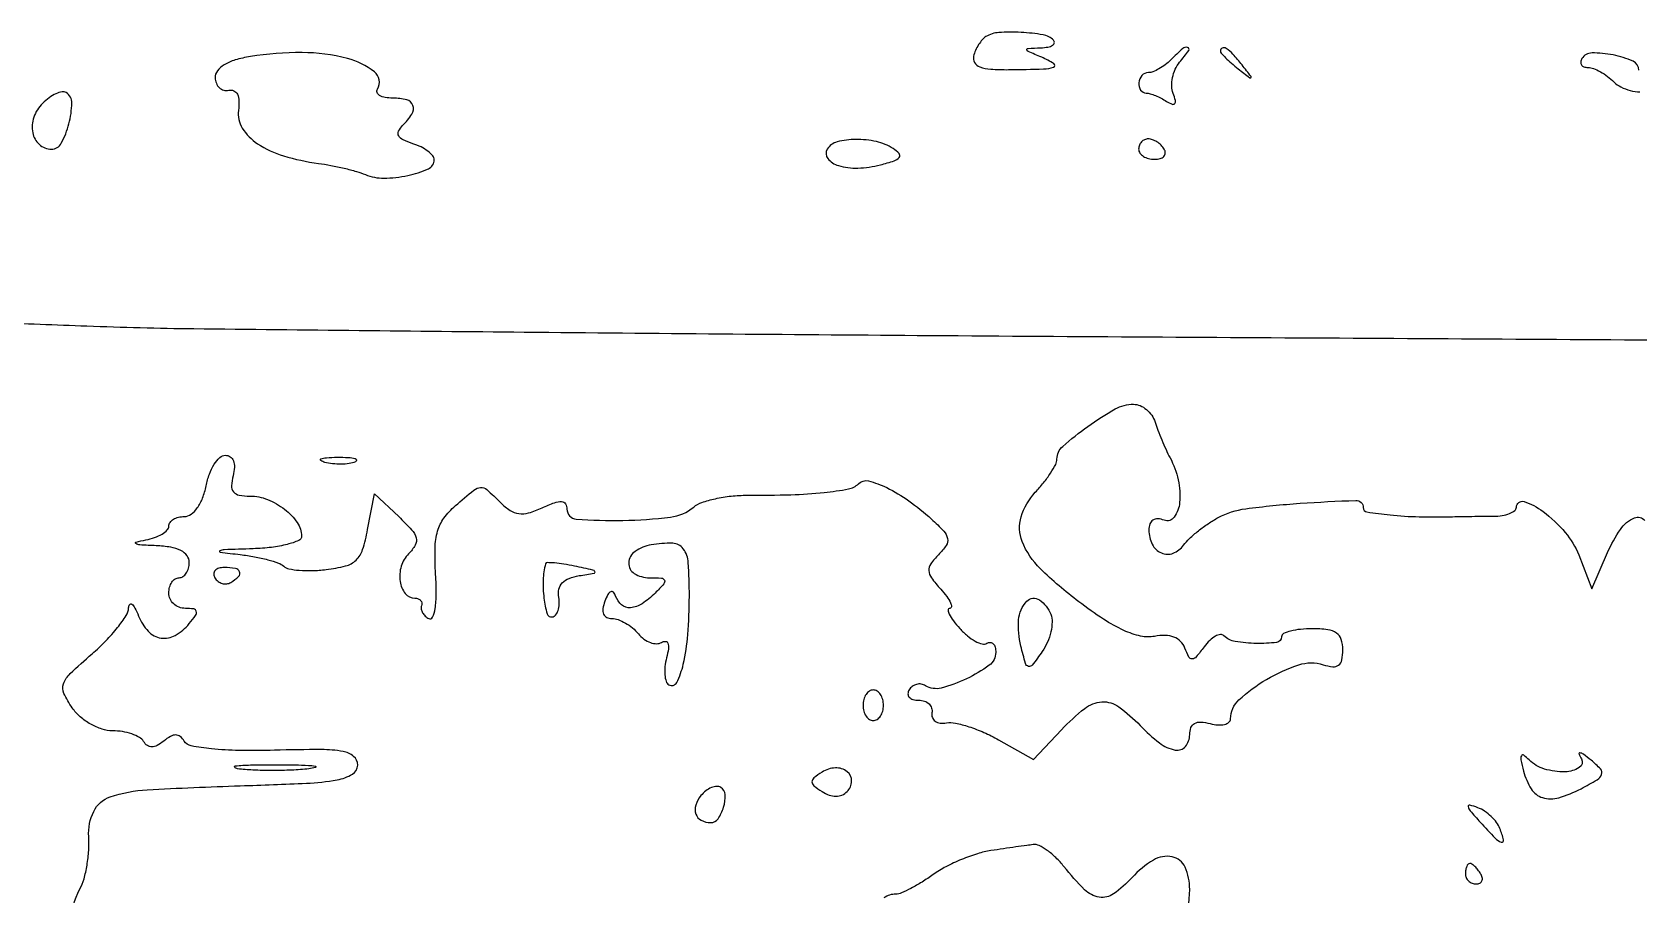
# Model space of a CAD drawing. Extents: x 0 to 5034, y 0 to 2560.
# Drawn here: x 3390.6 to 3548, y 1541.9 to 1626.5 of the extents above; entities that cross this region are included whole.
import ezdxf

# ---------------------------------------------------------------- set-up
doc = ezdxf.new("R2010")
doc.units = 0

msp = doc.modelspace()

# ---------------------------------------------------------------- linework, layer by layer
for points in [[(3484.0409, 1626.025277, 0.075298), (3483.679523, 1625.718484, 0.038135), (3483.322027, 1625.238694, 0.036788), (3483.021418, 1624.675905, 0.045139), (3482.830179, 1624.111748, 0.200538), (3482.928637, 1623.498588, 0.163023), (3483.445081, 1623.070126, 0.075785), (3484.50327, 1622.835637, 0.01973), (3486.25, 1622.787879, 0.003712), (3489.691075, 1622.855141, 0.082691), (3490.668176, 1623.045058, 0.625529), (3490.70031, 1623.379257, 0.035724), (3489.5, 1624, -0.003085), (3488.175616, 1624.578815, -0.272243), (3488.054837, 1624.747639, -0.424374), (3488.162715, 1624.872317, -0.004544), (3489.416667, 1624.929715, 0.034831), (3490.107048, 1625.003372, 0.091157), (3490.572355, 1625.177312, 0.212726), (3490.73869, 1625.414266, 0.249556), (3490.659434, 1625.673899, 0.156025), (3489.634133, 1626.202277, 0.02832), (3487.47966, 1626.439498, 0.02971), (3485.291979, 1626.425577, 0.12256)], [(3411.990658, 1624.072342, 0.0307), (3410.500067, 1623.734243, 0.064065), (3409.411307, 1623.257946, 0.093509), (3408.7515, 1622.671248, 0.175268), (3408.536113, 1622, 0.08685), (3408.653636, 1621.448019, 0.110642), (3408.948218, 1621.020586, 0.121298), (3409.373442, 1620.785205, 0.119336), (3409.862075, 1620.772207, -0.159959), (3410.364105, 1620.718651, -0.175984), (3410.71342, 1620.378636, -0.106926), (3410.870513, 1619.729525, -0.041139), (3410.81662, 1618.798612, 0.178225), (3411.19175, 1617.061524, 0.105459), (3412.694376, 1615.529085, 0.073931), (3415.245678, 1614.33581, 0.039632), (3418.653442, 1613.60709, -0.014444), (3419.871639, 1613.410083, -0.011369), (3421.178543, 1613.128855, -0.011533), (3422.381781, 1612.811658, -0.027663), (3423.252236, 1612.50753, 0.100964), (3425.065935, 1612.158347, 0.049989), (3427.405895, 1612.419016, 0.050388), (3429.422125, 1613.068268, 0.298025), (3430, 1613.951664, 0.178045), (3429.853805, 1614.349206, 0.055317), (3429.38293, 1614.792717, 0.047423), (3428.703368, 1615.209531, 0.037036), (3427.899337, 1615.531949, -0.033044), (3426.950042, 1615.903859, -0.155342), (3426.52581, 1616.297237, -0.245045), (3426.510297, 1616.749605, -0.084968), (3426.899337, 1617.299337, 0.054981), (3427.809417, 1618.435062, 0.230636), (3427.904759, 1619.280109, 0.249974), (3427.303738, 1619.828775, 0.062577), (3425.940983, 1620, -0.041934), (3425.189877, 1620.063104, -0.091009), (3424.647779, 1620.260466, -0.168604), (3424.399472, 1620.551668, -0.235612), (3424.429973, 1620.886693, 0.380567), (3424.132541, 1622.581663, 0.105159), (3421.495548, 1623.888994, 0.061016), (3417.051807, 1624.464656, 0.042179)], [(3502.15, 1623.75, -0.034085), (3501.601573, 1623.27165, -0.033116), (3500.988125, 1622.867188, -0.034949), (3500.401542, 1622.586128, -0.094519), (3499.95, 1622.5, 0.216977), (3499.325146, 1622.215445, 0.155541), (3499.016657, 1621.500842, 0.172633), (3499.192472, 1620.791562, 0.246176), (3499.75, 1620.484687, -0.068116), (3500.122154, 1620.425989, -0.022722), (3500.64351, 1620.242801, -0.022135), (3501.209304, 1619.984964, -0.023502), (3501.738546, 1619.682749, 0.041701), (3502.276813, 1619.400816, 0.332227), (3502.532858, 1619.46412, 0.240402), (3502.59947, 1619.769062, 0.027412), (3502.37667, 1620.460797, -0.086796), (3502.238019, 1621.169314, -0.05628), (3502.315204, 1622.002731, -0.054635), (3502.583061, 1622.827687, -0.067504), (3503.010569, 1623.512735, 0.017767), (3503.899092, 1624.66424, 0.521704), (3503.794276, 1624.9605, 0.254724), (3503.311725, 1624.847607, 0.014187)], [(3507, 1624.622445, 0.184603), (3507.08115, 1624.410139, 0.013803), (3507.514062, 1623.952641, 0.017649), (3508.079598, 1623.425681, 0.012436), (3508.75, 1622.872445, 0.001576), (3509.879507, 1621.99236, 0.377591), (3510, 1622, 0.377591), (3510.00764, 1622.120493, 0.001576), (3509.127555, 1623.25, 0.017685), (3508.23668, 1624.306759, 0.065617), (3507.573889, 1624.869516, 0.241985), (3507.193395, 1624.90695, 0.307699)], [(3391.623109, 1619.480252, 0.11366), (3390.773877, 1618.122842, 0.131734), (3390.666414, 1616.606302, 0.162289), (3391.316194, 1615.452759, 0.186114), (3392.490412, 1615, 0.275681), (3393.463328, 1615.580551, 0.059437), (3394.214123, 1617.481992, 0.059126), (3394.499222, 1619.516646, 0.265573), (3393.94651, 1620.533058, 0.185697), (3393.536141, 1620.610434, 0.061228), (3392.940087, 1620.423993, 0.05114), (3392.269616, 1620.03327, 0.03891)], [(3468.495635, 1614.992937, 0.317765), (3468.552381, 1614.075498, 0.153024), (3469.5816, 1613.386404, 0.080893), (3471.490987, 1613.146756, 0.05238), (3473.700081, 1613.460861, 0.015859), (3475.053575, 1613.846577, 0.150332), (3475.542561, 1614.186713, 0.365941), (3475.528512, 1614.566159, 0.067125), (3474.947845, 1615.053395, 0.085519), (3473.303958, 1615.735778, 0.058117), (3471.285119, 1615.952076, 0.061434), (3469.467611, 1615.710606, 0.192948)], [(3499, 1615, 0.153634), (3499.120018, 1614.618621, 0.097988), (3499.457961, 1614.29375, 0.080552), (3499.962904, 1614.074545, 0.062283), (3500.559017, 1614, 0.066118), (3501.110654, 1614.073267, 0.138808), (3501.478525, 1614.29375, 0.191142), (3501.607943, 1614.620352, 0.139169), (3501.5, 1615, 0.06081), (3501.193797, 1615.382515, 0.051032), (3500.7871, 1615.70625, 0.053229), (3500.346558, 1615.926698, 0.089642), (3499.940983, 1616, 0.105429), (3499.581949, 1615.923444, 0.099231), (3499.276414, 1615.70625, 0.096318), (3499.071618, 1615.381732, 0.092995)], [(3422.269032, 1584.344063, -0.06278), (3421.671085, 1584.185595, -0.030339), (3420.880008, 1584.127736, -0.029507), (3420.036634, 1584.167106, -0.037336), (3419.269032, 1584.307009, -0.087174), (3418.883358, 1584.48334, -0.597527), (3418.900903, 1584.643467, -0.080377), (3419.431793, 1584.764444, -0.012823), (3420.5, 1584.805051, -0.014395), (3421.580113, 1584.787295, -0.052471), (3422.257153, 1584.684921, -0.333666), (3422.386009, 1584.52287, -0.31318)], [(3451.25, 1576.231727, 0.11405), (3449.682881, 1575.586707, 0.228353), (3449.050814, 1574.441199, 0.277307), (3449.594286, 1573.411958, 0.136833), (3451.071429, 1573, -0.015801), (3452.259279, 1572.962452, -0.293958), (3452.547619, 1572.75, -0.279599), (3452.481543, 1572.389535, -0.014708), (3451.642857, 1571.5, -0.050028), (3450.358321, 1570.449667, -0.127703), (3449.229812, 1570.061332, -0.195283), (3448.35363, 1570.340379, -0.13965), (3447.766854, 1571.199438, 0.096544), (3447.55464, 1571.575078, 0.339111), (3447.300063, 1571.629388, 0.160643), (3447.015238, 1571.357444, 0.0309), (3446.714905, 1570.699438, 0.053242), (3446.522789, 1569.977322, 0.136172), (3446.585437, 1569.444497, 0.184833), (3446.890456, 1569.119213, 0.113483), (3447.40894, 1569, -0.087628), (3448.013854, 1568.893165, -0.0434), (3448.722675, 1568.562609, -0.041296), (3449.418551, 1568.080737, -0.047504), (3449.990862, 1567.51101, 0.059982), (3450.541204, 1566.989766, 0.071128), (3451.17035, 1566.648987, 0.083408), (3451.778666, 1566.533279, 0.144776), (3452.27083, 1566.667382, -0.15817), (3452.654112, 1566.76111, -0.306262), (3452.890999, 1566.574093, -0.114899), (3452.933255, 1566.042538, -0.026584), (3452.751404, 1565.157368, 0.037495), (3452.593993, 1564.296359, 0.048074), (3452.586107, 1563.49127, 0.056272), (3452.715043, 1562.850952, 0.178379), (3452.98019, 1562.512243, 0.440803), (3453.750759, 1562.731144, 0.05919), (3454.392616, 1564.514897, 0.037777), (3454.837466, 1567.425794, 0.018307), (3454.986345, 1571.190983, 0.016508), (3454.887339, 1574.479044, 0.144684), (3454.392239, 1575.833318, 0.230067), (3453.355385, 1576.373995, 0.047974)], [(3408.510081, 1572.983688, 0.090427), (3408.820631, 1572.639411, 0.095498), (3409.22714, 1572.434921, 0.099685), (3409.665803, 1572.401101, 0.108373), (3410.069098, 1572.542705, 0.050477), (3410.838655, 1573.13314, 0.315493), (3410.933879, 1573.592818, 0.25701), (3410.519563, 1573.914842, 0.039415), (3409.440983, 1574, 0.067432), (3408.890269, 1573.925389, 0.140899), (3408.524436, 1573.701458, 0.190788), (3408.397824, 1573.36964, 0.136093)], [(3440.9, 1574.361328, 0.059517), (3440.663446, 1572.807759, 0.039114), (3440.746689, 1570.998511, 0.036892), (3441.052895, 1569.471612, 0.381863), (3441.55, 1569.153277, 0.181085), (3441.889651, 1569.346961, 0.092368), (3442.132822, 1569.78165, 0.071937), (3442.244608, 1570.388363, 0.051645), (3442.200034, 1571.077179, -0.094534), (3442.216577, 1571.876716, -0.137231), (3442.541884, 1572.498601, -0.113538), (3443.199889, 1572.939149, -0.05262), (3444.200034, 1573.203846, 0.004321), (3445.666515, 1573.443858, 0.497788), (3445.743763, 1573.593634, 0.230241), (3445.542587, 1573.753221, 0.002421), (3443.75, 1574.141273, 0.012495), (3442.688554, 1574.338105, 0.020329), (3441.778438, 1574.445735, 0.015353), (3441.057442, 1574.479181, 0.341534)], [(3490.392805, 1569.41875, -0.099272), (3490.521233, 1568.663843, -0.049197), (3490.396978, 1567.696122, -0.046127), (3490.062642, 1566.681131, -0.050197), (3489.554933, 1565.774966, -0.009717), (3488.581819, 1564.441562, -0.300133), (3488.21284, 1564.311969, -0.267834), (3487.917942, 1564.597225, -0.008182), (3487.460996, 1566.299381, -0.080563), (3487.240765, 1568.880257, -0.171338), (3488.03831, 1570.690275, -0.36779), (3489.271601, 1570.828377, -0.153958)], [(3472, 1560.5, 0.064853), (3472.074694, 1559.926543, 0.082425), (3472.29375, 1559.440625, 0.098894), (3472.618646, 1559.115568, 0.148195), (3473, 1559, 0.148195), (3473.381354, 1559.115568, 0.098894), (3473.70625, 1559.440625, 0.082425), (3473.925306, 1559.926543, 0.064853), (3474, 1560.5, 0.064853), (3473.925306, 1561.073457, 0.082425), (3473.70625, 1561.559375, 0.098894), (3473.381354, 1561.884432, 0.148195), (3473, 1562, 0.148195), (3472.618646, 1561.884432, 0.098894), (3472.29375, 1561.559375, 0.082425), (3472.074694, 1561.073457, 0.064853)], [(3536.694713, 1554.059417, 0.076653), (3537.454389, 1552.305731, 0.179651), (3538.571551, 1551.450285, 0.147933), (3540.14245, 1551.443613, 0.047308), (3542.331497, 1552.328202, 0.013511), (3543.927509, 1553.211747, 0.17579), (3544.352587, 1553.726625, 0.280931), (3544.241214, 1554.26063, 0.03397), (3543.323787, 1555.114488, 0.010273), (3542.566338, 1555.703643, 0.125608), (3542.229684, 1555.842268, 0.574537), (3542.134601, 1555.721889, 0.041661), (3542.367059, 1555.25, -0.41008), (3542.159639, 1554.392533, -0.134401), (3540.781178, 1553.984293, -0.077215), (3538.747348, 1554.257223, -0.125116), (3537.25595, 1555.14405, 0.03747), (3536.720313, 1555.604905, 0.461311), (3536.489257, 1555.551085, 0.172867), (3536.435789, 1555.157893, 0.012146)], [(3417.727696, 1554.270202, -0.015806), (3416.048239, 1554.148479, -0.010474), (3414.11537, 1554.110215, -0.010546), (3412.234338, 1554.152063, -0.02012), (3410.727696, 1554.278268, -0.180442), (3410.45162, 1554.422293, -0.613017), (3410.504386, 1554.559569, -0.021409), (3411.985512, 1554.650253, -0.004873), (3414.5, 1554.67186, -0.004587), (3417.006031, 1554.645979, -0.026082), (3418.335636, 1554.550546, -0.78507), (3418.351289, 1554.416037, -0.062969)], [(3467.991641, 1553.958359, 0.025124), (3467.183189, 1553.379596, 0.228677), (3467, 1553, 0.228677), (3467.183189, 1552.620404, 0.025124), (3467.991641, 1552.041641, 0.056176), (3468.686389, 1551.698432, 0.086869), (3469.344168, 1551.583282, 0.099586), (3469.936307, 1551.7024, 0.097397), (3470.441641, 1552.041641, 0.190526), (3470.88544, 1553.065933, 0.239222), (3470.453084, 1553.990783, 0.177743), (3469.287335, 1554.366859, 0.133619)], [(3456.121983, 1551.64698, 0.095583), (3455.611658, 1550.717562, 0.164461), (3455.624291, 1549.843604, 0.18615), (3456.150787, 1549.229256, 0.124174), (3457.059678, 1549, 0.243814), (3457.798952, 1549.383275, 0.082678), (3458.341344, 1550.508346, 0.08299), (3458.488758, 1551.745051, 0.247437), (3458.069633, 1552.456965, 0.157814), (3457.664621, 1552.556304, 0.080573), (3457.149765, 1552.43395, 0.06707), (3456.607076, 1552.117393, 0.054071)], [(3532.461054, 1549.043034, 0.007454), (3533.923667, 1547.474514, 0.124247), (3534.52317, 1547.100168, 0.58616), (3534.740999, 1547.302854, 0.031871), (3534.391296, 1548.422681, 0.069808), (3534.06444, 1549.012831, 0.04218), (3533.53085, 1549.609679, 0.041434), (3532.887686, 1550.123605, 0.056294), (3532.228748, 1550.465716, 0.028092), (3531.436164, 1550.71981, 0.542001), (3531.277244, 1550.574908, 0.137821), (3531.463995, 1550.173835, 0.006468)], [(3531, 1544, 0.105053), (3531.081062, 1543.618444, 0.099167), (3531.311086, 1543.29375, 0.09642), (3531.654762, 1543.076123, 0.093332), (3532.059017, 1543, 0.108972), (3532.413961, 1543.078288, 0.182303), (3532.6254, 1543.29375, 0.161196), (3532.656512, 1543.6179, 0.082592), (3532.5, 1544, 0.029505), (3532.231006, 1544.382774, 0.035638), (3531.933975, 1544.70625, 0.038439), (3531.65171, 1544.934461, 0.151918), (3531.440983, 1545, 0.210953), (3531.272352, 1544.92554, 0.081139), (3531.129539, 1544.70625, 0.061769), (3531.032345, 1544.382849, 0.042167)]]:
    msp.add_lwpolyline(points, format="xyb", close=True)
for points in [[(3548, 1622.730413, 0.297423), (3547.428297, 1623.606489, 0.053497), (3545.478281, 1624.225851, 0.05268), (3543.406712, 1624.424051, 0.257299), (3542.417116, 1623.865891, 0.109038), (3542.301813, 1623.536117, 0.182337), (3542.371235, 1623.254355, 0.161143), (3542.620706, 1623.06511, 0.082545), (3543.012412, 1623, -0.091255), (3543.544992, 1622.901982, -0.035717), (3544.225264, 1622.585524, -0.033872), (3544.93049, 1622.128967, -0.0358), (3545.553838, 1621.589019, 0.078623), (3546.242916, 1621.08821, 0.054902), (3547.14301, 1620.7475, 0.05441), (3548.106026, 1620.608398, 0.072758)], [(3562.539816, 1596.166536, 0.000729), (3520, 1596.454111, -0.000455), (3477.306564, 1596.719311, -0.000619), (3438.804518, 1597.041188, -0.000406), (3406.462997, 1597.377871, -0.007085), (3395.951551, 1597.644822, 0.00287), (3386.81093, 1597.954075, 0.02352)], [(3394.387742, 1539.106018, -0.113765), (3395.29663, 1542.5, 0.054818), (3395.69017, 1543.489069, 0.025838), (3395.98719, 1544.833109, 0.025237), (3396.155728, 1546.287484, 0.032402), (3396.155895, 1547.633989, -0.129805), (3396.640544, 1550.107181, -0.201542), (3398.250128, 1551.522786, -0.067096), (3401.879369, 1552.219321, -0.006262), (3411, 1552.612689, 0.004074), (3417.479384, 1552.863746, 0.031848), (3420.47823, 1553.196624, 0.086646), (3421.979967, 1553.739842, 0.268929), (3422.5, 1554.636774, 0.221685), (3422.101813, 1555.49073, 0.131083), (3421.06335, 1555.976437, 0.045051), (3418.933745, 1556.161683, 0.005789), (3414.346706, 1556.093559, -0.01025), (3410.867228, 1556.072933, -0.021561), (3408.169715, 1556.228717, -0.02187), (3406.192129, 1556.516555, -0.210257), (3405.507678, 1556.987577, 0.083269), (3405.112748, 1557.438107, 0.171329), (3404.677154, 1557.594919, 0.132892), (3404.159043, 1557.458173, 0.042636), (3403.5, 1557, -0.04532), (3402.864527, 1556.563244, -0.122336), (3402.340218, 1556.419205, -0.162543), (3401.9024, 1556.553499, -0.09966), (3401.530011, 1556.951442, 0.124619), (3401.11397, 1557.354268, 0.04713), (3400.371947, 1557.691986, 0.04298), (3399.457856, 1557.922487, 0.040299), (3398.497687, 1558, -0.078003), (3397.457949, 1558.163198, -0.051341), (3396.347103, 1558.651265, -0.049925), (3395.32226, 1559.377251, -0.060926), (3394.536501, 1560.25, -0.045067), (3393.72205, 1561.668446, -0.198287), (3393.684581, 1562.612849, -0.115715), (3394.337988, 1563.605287, -0.011316), (3396.479797, 1565.543398, 0.020963), (3397.83212, 1566.815403, 0.025395), (3398.98456, 1568.120675, 0.025311), (3399.825414, 1569.293765, 0.132722), (3400.063386, 1570.043398, -0.1343), (3400.171361, 1570.379904, -0.446576), (3400.373817, 1570.411186, -0.104478), (3400.676554, 1570.033653, -0.021378), (3401.031162, 1569.25, 0.091437), (3401.978697, 1567.753843, 0.17013), (3403.232644, 1567.090081, 0.168888), (3404.633549, 1567.35197, 0.089902), (3406, 1568.5, 0.020633), (3406.618371, 1569.310961, 0.217533), (3406.691858, 1569.71069, 0.304492), (3406.434686, 1569.942264, 0.035496), (3405.622445, 1570, -0.091307), (3405.003059, 1570.114059, -0.095788), (3404.476593, 1570.440625, -0.099536), (3404.124301, 1570.927707, -0.107348), (3404, 1571.5, -0.064853), (3404.074694, 1572.073457, -0.082425), (3404.29375, 1572.559375, -0.098894), (3404.618646, 1572.884432, -0.148195), (3405, 1573, 0.148195), (3405.381354, 1573.115568, 0.098894), (3405.70625, 1573.440625, 0.082425), (3405.925306, 1573.926543, 0.064853), (3406, 1574.5, 0.161486), (3405.7819, 1575.157679, 0.116519), (3405.185636, 1575.658263, 0.075294), (3404.179997, 1575.987166, 0.030987), (3402.75, 1576.136182, -0.004641), (3401.173612, 1576.216901, -0.114822), (3400.75849, 1576.340365, -0.674817), (3400.77851, 1576.48867, -0.014773), (3401.75, 1576.705733, 0.037644), (3402.611317, 1576.939971, 0.051079), (3403.339063, 1577.285119, 0.061974), (3403.840956, 1577.681695, 0.197067), (3404, 1578.069551, -0.16085), (3404.117205, 1578.424453, -0.096554), (3404.447969, 1578.726681, -0.078079), (3404.941778, 1578.930814, -0.059106), (3405.525, 1579, 0.160109), (3406.176536, 1579.214122, 0.080034), (3406.790949, 1579.840164, 0.062968), (3407.303499, 1580.799874, 0.041865), (3407.65, 1582, -0.03877), (3407.973874, 1583.148338, -0.051979), (3408.450155, 1584.11875, -0.062979), (3408.996985, 1584.786839, -0.192083), (3409.53138, 1585, -0.148642), (3410.016842, 1584.852419, -0.15577), (3410.327232, 1584.461836, -0.106566), (3410.422817, 1583.829826, -0.048425), (3410.289749, 1583, 0.051444), (3410.137106, 1582.009996, 0.18829), (3410.334375, 1581.418755, 0.176578), (3410.891504, 1581.094578, 0.044387), (3411.954797, 1581, -0.095074), (3413.668882, 1580.671099, -0.070729), (3415.344469, 1579.71088, -0.075407), (3416.581126, 1578.406273, -0.153217), (3417, 1577.071429, -0.301118), (3416.71803, 1576.645676, -0.036816), (3415.604688, 1576.267721, -0.033786), (3414.070443, 1575.978818, -0.021228), (3412.25, 1575.839963, 0.001258), (3409.428711, 1575.737799, 0.097805), (3408.994432, 1575.634419, 0.753563), (3409.012391, 1575.515148, 0.003206), (3411, 1575.268666, -0.016525), (3412.394932, 1575.057823, -0.019723), (3413.691977, 1574.764368, -0.018858), (3414.752979, 1574.436564, -0.108831), (3415.249283, 1574.12942, 0.146801), (3415.746282, 1573.871016, 0.027182), (3416.77954, 1573.73215, 0.027084), (3418.046794, 1573.700346, 0.021792), (3419.406484, 1573.799289, 0.033295), (3421.309391, 1574.151037, 0.129854), (3422.346246, 1574.727769, 0.125393), (3422.982721, 1575.753337, 0.030135), (3423.473527, 1577.710577), (3424.132651, 1581.224009), (3426.513277, 1578.987527, -0.019162), (3427.780404, 1577.702252, -0.120078), (3428.220141, 1576.899148, -0.196765), (3428.129639, 1576.188214, -0.067656), (3427.489441, 1575.346584, 0.124651), (3426.762604, 1574.126786, 0.108038), (3426.652086, 1572.638237, 0.133423), (3427.160616, 1571.456628, 0.22864), (3428.106989, 1571, -0.087937), (3428.428876, 1570.942947, -0.128502), (3428.66424, 1570.779687, -0.141823), (3428.775278, 1570.535632, -0.117274), (3428.75, 1570.25, 0.127285), (3428.727738, 1569.925719, 0.084162), (3428.857368, 1569.573438, 0.074977), (3429.115862, 1569.247293, 0.068492), (3429.466572, 1569, 0.431767), (3429.836945, 1569.130094, 0.066001), (3430.0839, 1569.969842, 0.038154), (3430.194667, 1571.388216, 0.015772), (3430.137121, 1573.313796, -0.019343), (3430.078129, 1575.908009, -0.065953), (3430.326166, 1577.57555, -0.088781), (3430.94955, 1578.844998, -0.055751), (3432.073558, 1580.063796, -0.007613), (3433.880169, 1581.58309, -0.155067), (3434.536404, 1581.842399, -0.201813), (3435.149663, 1581.632587, -0.01437), (3436.489773, 1580.36737, 0.049621), (3437.43208, 1579.595591, 0.115434), (3438.282114, 1579.278322, 0.103716), (3439.243264, 1579.354715, 0.035395), (3440.561201, 1579.845931, -0.018079), (3441.783562, 1580.350352, -0.101174), (3442.479708, 1580.458099, -0.245244), (3442.852116, 1580.24035, -0.141241), (3442.999325, 1579.728561, 0.39363), (3443.912853, 1578.746886, 0.021907), (3448.472425, 1578.621336, 0.026326), (3453.12492, 1578.942488, 0.14377), (3455.416503, 1579.930704, -0.090862), (3456.212632, 1580.377592, -0.028567), (3457.533292, 1580.747579, -0.027479), (3459.08428, 1580.999606, -0.027255), (3460.657828, 1581.080944, 0.008243), (3464.943861, 1581.13939, 0.018408), (3468.19564, 1581.357366, 0.019692), (3470.56703, 1581.6991, 0.151876), (3471.54815, 1582.214816, -0.26411), (3472.526453, 1582.484486, -0.050992), (3474.318455, 1581.831672, -0.042772), (3476.474903, 1580.548575, -0.029047), (3478.696951, 1578.750559, -0.019946), (3479.901975, 1577.562591, -0.139443), (3480.276366, 1576.835552, -0.200193), (3480.141319, 1576.157939, -0.048417), (3479.399525, 1575.256668, 0.039496), (3478.63165, 1574.356853, 0.173987), (3478.439952, 1573.697587, 0.144782), (3478.69589, 1572.994517, 0.024725), (3479.607562, 1571.881146, -0.022377), (3480.205149, 1571.158296, -0.050819), (3480.571961, 1570.552587, -0.11073), (3480.660552, 1570.160848, -0.414754), (3480.5, 1570, 0.43137), (3480.343497, 1569.83411, 0.100727), (3480.453366, 1569.419427, 0.047702), (3480.848063, 1568.782976, 0.021285), (3481.478659, 1568.023581, 0.035466), (3482.226977, 1567.306148, 0.049082), (3482.996374, 1566.78502, 0.059465), (3483.675847, 1566.514837, 0.206161), (3484.133647, 1566.582598, -0.151679), (3484.462203, 1566.667372, -0.19158), (3484.745509, 1566.538426, -0.130746), (3484.936971, 1566.19215, -0.061343), (3485, 1565.680337, -0.23886), (3484.362079, 1564.421182, -0.047499), (3482.127372, 1563.087701, -0.04769), (3479.649336, 1562.189417, -0.204281), (3478.129455, 1562.419992, 0.101618), (3477.703181, 1562.576094, 0.098516), (3477.24487, 1562.554122, 0.097316), (3476.8254, 1562.357501, 0.096517), (3476.510081, 1562.016312, 0.136093), (3476.397824, 1561.63036, 0.190788), (3476.524436, 1561.298542, 0.140899), (3476.890269, 1561.074611, 0.067432), (3477.440983, 1561, -0.081436), (3478.017512, 1560.905473, -0.109766), (3478.468601, 1560.632812, -0.125265), (3478.72317, 1560.226067, -0.127531), (3478.75, 1559.75, 0.142462), (3478.788888, 1559.296931, 0.151649), (3479.064885, 1558.948309, 0.119629), (3479.552005, 1558.76383, 0.071996), (3480.173013, 1558.776157, -0.093137), (3481.043014, 1558.756886, -0.026193), (3482.361042, 1558.405896, -0.025444), (3483.83776, 1557.844129, -0.024347), (3485.272287, 1557.127899), (3488.698549, 1555.203482), (3491.434041, 1558.101741, -0.035686), (3493.713859, 1560.195741, -0.15568), (3495.40556, 1560.837755, -0.172182), (3497.054655, 1560.350698, -0.045932), (3499.14504, 1558.517277, 0.038455), (3501.03157, 1556.812161, 0.119219), (3502.586966, 1556.116179, 0.267536), (3503.573883, 1556.464624, 0.179018), (3504, 1557.616631, -0.088371), (3504.123467, 1558.30975, -0.181411), (3504.478405, 1558.721454, -0.142059), (3505.089991, 1558.857036, -0.047964), (3506, 1558.710251, 0.044397), (3506.766152, 1558.581068, 0.075619), (3507.4125, 1558.628105, 0.113191), (3507.841138, 1558.834643, 0.227916), (3508, 1559.165048, -0.209772), (3508.818184, 1561.029404, -0.053369), (3511.534742, 1563.039628, -0.053378), (3514.702467, 1564.468602, -0.157393), (3517.062548, 1564.480148, 0.048973), (3518.01812, 1564.277011, 0.190996), (3518.590072, 1564.43275, 0.187212), (3518.906911, 1564.941089, 0.04684), (3519, 1565.932612, 0.075139), (3518.845666, 1566.953811, 0.168419), (3518.387223, 1567.577718, 0.12092), (3517.519106, 1567.90718, 0.030522), (3516, 1568, 0.024652), (3514.850346, 1567.943282, 0.0392), (3513.88125, 1567.769987, 0.046486), (3513.191857, 1567.519731, 0.290174), (3513, 1567.216978, -0.37865), (3512.511969, 1566.664938, -0.034891), (3510.533077, 1566.55961, -0.036767), (3508.452234, 1566.74756, -0.156719), (3507.356109, 1567.310557, 0.2336), (3507.007001, 1567.428744, 0.093979), (3506.515893, 1567.266024, 0.066163), (3505.957597, 1566.850792, 0.041113), (3505.420297, 1566.234456, -0.014802), (3504.645494, 1565.245188, -0.204534), (3504.249481, 1565.042394, -0.297354), (3503.920162, 1565.22586, -0.028587), (3503.52132, 1566.101751, 0.101285), (3503.098775, 1566.758054, 0.106964), (3502.459654, 1567.180241, 0.089264), (3501.605074, 1567.346898, 0.0509), (3500.553703, 1567.255017, -0.103581), (3499.194554, 1567.278862, -0.051403), (3497.554343, 1567.834604, -0.0379), (3495.57138, 1568.931231, -0.016908), (3493.132218, 1570.653266, -0.030747), (3489.370947, 1573.88635, -0.105735), (3487.593772, 1576.548613, -0.169293), (3487.490873, 1578.967437, -0.115838), (3488.877697, 1581.369814, 0.020207), (3489.69017, 1582.307872, 0.023956), (3490.376573, 1583.258308, 0.023776), (3490.871016, 1584.102138, 0.121209), (3491, 1584.626393, -0.215514), (3491.562931, 1585.871751, -0.024867), (3494.024763, 1587.83018, -0.028208), (3496.711386, 1589.536628, -0.128062), (3498.490892, 1590, -0.101234), (3499.132257, 1589.868799, -0.072132), (3499.760129, 1589.485938, -0.068914), (3500.279582, 1588.918861, -0.076107), (3500.604383, 1588.25, 0.015807), (3500.878384, 1587.45461, 0.008828), (3501.259204, 1586.503986, 0.0088), (3501.678574, 1585.555435, 0.014122), (3502.072998, 1584.763569, -0.068386), (3502.876281, 1582.588683, -0.077786), (3503.013753, 1580.373666, -0.130768), (3502.484257, 1578.93799, -0.343589), (3501.5, 1578.638374, 0.076598), (3500.875067, 1578.773868, 0.16029), (3500.399291, 1578.648694, 0.166527), (3500.102413, 1578.270586, 0.084099), (3500, 1577.666006, 0.116761), (3500.329208, 1576.275479, 0.175509), (3501.224964, 1575.426868, 0.196759), (3502.373856, 1575.401192, 0.14327), (3503.401704, 1576.183882, -0.044752), (3503.984201, 1576.841592, -0.020501), (3504.849948, 1577.594088, -0.020112), (3505.832507, 1578.316996, -0.026159), (3506.789609, 1578.893039, -0.08968), (3509.48588, 1579.758512, -0.015729), (3514.809336, 1580.29405, -0.009024), (3520.277254, 1580.571831, -0.423827), (3521, 1579.872348, 0.369026), (3521.365196, 1579.44492, 0.013809), (3523.621691, 1579.152005, 0.019541), (3526.461452, 1578.974591, 0.012698), (3529.75, 1578.981421, -0.002763), (3530.580177, 1578.999642, -0.001322), (3531.646875, 1579.014339, -0.00131), (3532.760798, 1579.023822, -0.001868), (3533.75, 1579.025955, 0.037903), (3534.611635, 1579.089999, 0.05685), (3535.339063, 1579.286269, 0.074731), (3535.835599, 1579.574735, 0.227643), (3536, 1579.917117, -0.507354), (3536.75165, 1580.467195, -0.087063), (3538.608353, 1579.498342, -0.052459), (3540.786485, 1577.430385, -0.083344), (3542.105633, 1575.230782), (3543.405607, 1571.917642), (3544.938055, 1575.458821, -0.047954), (3546.196019, 1577.738417, -0.141483), (3547.563209, 1578.86591, -0.341379), (3548.575034, 1578.608151, -0.156243)], [(3503.290775, 1538.779456, 0.095326), (3504, 1542.465643, 0.104516), (3503.540733, 1544.638758, 0.242788), (3502.28007, 1545.653809, 0.18977), (3500.439041, 1545.331049, 0.068732), (3498.348668, 1543.620221, -0.04941), (3496.543711, 1542.023088, -0.19921), (3495.14136, 1541.691222, -0.157654), (3493.703096, 1542.428391, -0.028433), (3491.67742, 1544.702962, 0.031987), (3490.893163, 1545.571089, 0.037756), (3490.044356, 1546.281232, 0.041184), (3489.253164, 1546.7543, 0.146827), (3488.67742, 1546.850168, 0.002862), (3488.036522, 1546.76488, 0.000686), (3486.973863, 1546.615781, 0.000705), (3485.754331, 1546.44121, 0.000699), (3484.531475, 1546.262659, 0.039492), (3483.200296, 1545.957525, 0.022414), (3481.645988, 1545.391755, 0.022267), (3480.121683, 1544.677043, 0.033965), (3478.877105, 1543.912491, -0.015673), (3477.777451, 1543.180292, -0.018619), (3476.694353, 1542.561794, -0.017691), (3475.753161, 1542.111497, -0.103079), (3475.218074, 1542, 0.158221), (3474.048875, 1541.620517, 0.091375)]]:
    msp.add_lwpolyline(points, format="xyb")

doc.saveas('drawing.dxf')
